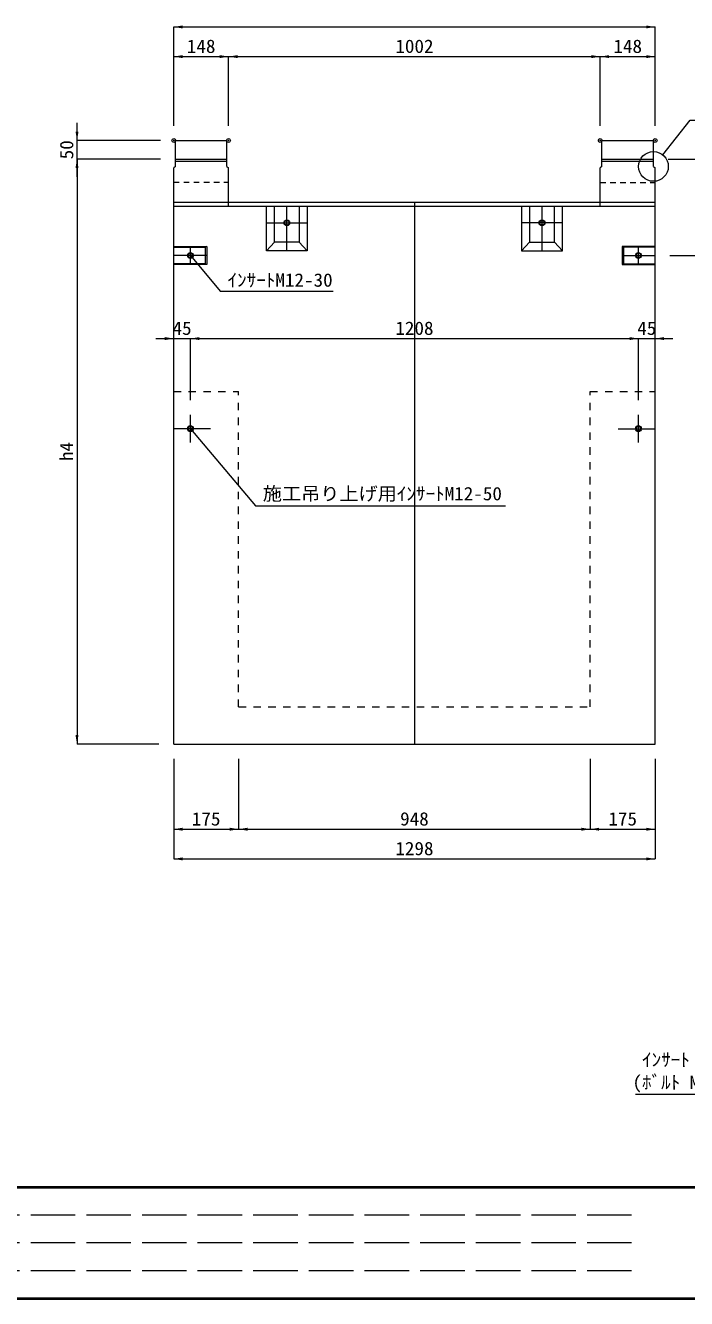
# Model space of a CAD drawing. Units: millimetres at full size, sheet at 1:20. Extents: x 64173 to 81200, y -133840 to -120349.
# Drawn here: x 66263 to 68046, y -126657 to -123225 of the extents above; entities that cross this region are included whole.
import ezdxf
from ezdxf.enums import TextEntityAlignment as Align

# ---------------------------------------------------------------- set-up
doc = ezdxf.new("R2010")
doc.units = ezdxf.units.MM
doc.header["$LTSCALE"] = 20
doc.header["$PDMODE"] = 32
doc.header["$PDSIZE"] = 10
for name, pattern in [('DASHED', [7.5, 6, -1.5]), ('USER1', [2, 1, -1]), ('USER3', [1.35, 0.75, -0.6])]:
    doc.linetypes.add(name, pattern=pattern)
for name, color, linetype, lineweight in [('インサート', 3, 'USER3', 9), ('作業エリア', 11, 'Continuous', 13), ('図枠', 7, 'Continuous', 5), ('寸法線', 7, 'Continuous', 13), ('引出線', 4, 'Continuous', 13), ('補助線', 8, 'Continuous', 13), ('集水桝', 2, 'Continuous', 13)]:
    doc.layers.add(name, color=color, linetype=linetype, lineweight=lineweight)
doc.styles.add('ＭＳ 明朝', font='')
doc.styles.get('ＭＳ 明朝').set_extended_font_data('MS Mincho')

# ---------------------------------------------------------------- blocks, each defined once
blk = doc.blocks.new('filled_arrow')
at = {"color": 0, "linetype": 'Continuous', "lineweight": -2}
blk.add_solid([(7.5, 1.25), (0, 0), (7.5, -1.25)], dxfattribs=at)

msp = doc.modelspace()

# ---------------------------------------------------------------- linework, layer by layer
at = {"layer": 'インサート', "linetype": 'Continuous', "lineweight": 5}
for centre, radius in [((66968.04, -123756.93), 8), ((66968.04, -123756.93), 6), ((67656.04, -123756.93), 8), ((67656.04, -123756.93), 6), ((66708.04, -123844.93), 8), ((66708.04, -123844.93), 6), ((67916.04, -123844.93), 8), ((67916.04, -123844.93), 6), ((66708.04, -124311.93), 8), ((66708.04, -124311.93), 6), ((67916.04, -124311.93), 8), ((67916.04, -124311.93), 6)]:
    msp.add_circle(centre, radius, dxfattribs=at)
at = {"layer": '作業エリア'}
for p in [(66663.04, -123534.93), (66811.04, -123534.93), (67813.04, -123534.93), (67961.04, -123534.93)]:
    msp.add_point(p, dxfattribs=at)
at = {"layer": '図枠', "lineweight": 40}
for p, q in [((64572.56, -126356.92), (72372.56, -126356.92)), ((64572.56, -126656.92), (72372.56, -126656.92))]:
    msp.add_line(p, q, dxfattribs=at)
at = {"layer": '図枠', "linetype": 'DASHED', "lineweight": 9}
for p, q in [((67897.56, -126431.92), (64772.56, -126431.92)), ((67897.56, -126506.92), (64772.56, -126506.92)), ((67897.56, -126581.92), (64772.56, -126581.92))]:
    msp.add_line(p, q, dxfattribs=at)
at = {"layer": '寸法線'}
for p, q in [((66663.04, -123228.78), (67961.04, -123228.78)), ((66663.04, -123494.93), (66663.04, -123228.78)), ((67961.04, -123494.93), (67961.04, -123228.78)), ((66663.04, -123308.78), (66811.04, -123308.78)), ((66663.04, -123494.93), (66663.04, -123308.78)), ((66811.04, -123494.93), (66811.04, -123308.78)), ((66811.04, -123308.78), (67813.04, -123308.78)), ((66811.04, -123494.93), (66811.04, -123308.78)), ((67813.04, -123494.93), (67813.04, -123308.78)), ((67813.04, -123308.78), (67961.04, -123308.78)), ((67813.04, -123494.93), (67813.04, -123308.78)), ((67961.04, -123494.93), (67961.04, -123308.78)), ((66402.25, -123632.93), (66402.25, -123486.93)), ((66627.54, -123534.93), (66402.25, -123534.93)), ((66402.25, -123584.93), (66402.25, -125161.93)), ((66627.54, -123584.93), (66402.25, -123584.93)), ((66627.54, -123584.93), (66402.25, -123584.93)), ((67996.54, -123584.93), (68118.95, -123584.93)), ((68001.04, -123844.93), (68118.95, -123844.93)), ((66615.04, -124068.94), (66756.04, -124068.94)), ((66663.04, -124271.93), (66663.04, -124068.94)), ((66708.04, -124234.93), (66708.04, -124068.94)), ((66708.04, -124068.94), (67916.04, -124068.94)), ((66708.04, -124234.93), (66708.04, -124068.94)), ((67868.04, -124068.94), (68009.04, -124068.94)), ((67916.04, -124234.93), (67916.04, -124068.94)), ((67916.04, -124234.93), (67916.04, -124068.94)), ((67961.04, -124271.93), (67961.04, -124068.94)), ((66623.04, -125161.93), (66402.25, -125161.93)), ((66663.04, -125201.93), (66663.04, -125391.69)), ((66663.04, -125201.93), (66663.04, -125471.69)), ((66838.04, -125201.93), (66838.04, -125391.69)), ((66838.04, -125201.93), (66838.04, -125391.69)), ((67786.04, -125201.93), (67786.04, -125391.69)), ((67786.04, -125201.93), (67786.04, -125391.69)), ((67961.04, -125201.93), (67961.04, -125391.69)), ((67961.04, -125201.93), (67961.04, -125471.69)), ((66663.04, -125391.69), (66838.04, -125391.69)), ((66838.04, -125391.69), (67786.04, -125391.69)), ((67786.04, -125391.69), (67961.04, -125391.69)), ((66663.04, -125471.69), (67961.04, -125471.69))]:
    msp.add_line(p, q, dxfattribs=at)
at = {"layer": '引出線'}
for points in [[(67981.36, -123573.56), (68055.56, -123479.74), (68166.49, -123479.74)], [(66708.04, -123844.93), (66788.09, -123941.19), (67093.21, -123941.19)], [(66708.04, -124311.93), (66883.28, -124519.5), (67557.45, -124519.5)], [(68274.07, -125868.49), (68274.07, -126107.07), (67908.27, -126107.07)]]:
    msp.add_lwpolyline(points, dxfattribs=at)
msp.add_circle((67956.54, -123604.93), 40, dxfattribs=at)
at = {"layer": '補助線'}
for p, q in [((67961.04, -123701.93), (66663.04, -123701.93)), ((66968.04, -123831.93), (66968.04, -123711.93)), ((67312.04, -123701.93), (67312.04, -125161.93)), ((67656.04, -123831.93), (67656.04, -123711.93)), ((66913.04, -123756.93), (67023.04, -123756.93)), ((67711.04, -123756.93), (67601.04, -123756.93)), ((66708.04, -123869.43), (66708.04, -123820.43)), ((67916.04, -123869.43), (67916.04, -123820.43)), ((66752.04, -123844.93), (66663.04, -123844.93)), ((67872.04, -123844.93), (67961.04, -123844.93)), ((66708.04, -124348.93), (66708.04, -124274.93)), ((67916.04, -124348.93), (67916.04, -124274.93)), ((66762.54, -124311.93), (66663.04, -124311.93)), ((67861.54, -124311.93), (67961.04, -124311.93))]:
    msp.add_line(p, q, dxfattribs=at)
at = {"layer": '集水桝', "lineweight": 15}
for p, q in [((66667.54, -123534.93), (66806.54, -123534.93)), ((66667.54, -123584.93), (66667.54, -123534.93)), ((66806.54, -123584.93), (66806.54, -123534.93)), ((67817.54, -123534.93), (67956.54, -123534.93)), ((67817.54, -123584.93), (67817.54, -123534.93)), ((67956.54, -123584.93), (67956.54, -123534.93))]:
    msp.add_line(p, q, dxfattribs=at)
at = {"layer": '集水桝'}
for p, q in [((66667.54, -123584.93), (66806.54, -123584.93)), ((66667.54, -123604.93), (66667.54, -123584.93)), ((66806.54, -123604.93), (66806.54, -123584.93)), ((67817.54, -123584.93), (67956.54, -123584.93)), ((67817.54, -123604.93), (67817.54, -123584.93)), ((67956.54, -123604.93), (67956.54, -123584.93)), ((66667.54, -123604.93), (66663.04, -123608.93)), ((66663.04, -125161.93), (66663.04, -123608.93)), ((66806.54, -123604.93), (66811.04, -123608.93)), ((66811.04, -123711.93), (66811.04, -123608.93)), ((67817.54, -123604.93), (67813.04, -123608.93)), ((67813.04, -123711.93), (67813.04, -123608.93)), ((67956.54, -123604.93), (67961.04, -123608.93)), ((67961.04, -125161.93), (67961.04, -123608.93)), ((66663.04, -123711.93), (67961.04, -123711.93)), ((66913.04, -123831.93), (66913.04, -123711.93)), ((67023.04, -123711.93), (67023.04, -123831.93)), ((67601.04, -123711.93), (67601.04, -123831.93)), ((67711.04, -123831.93), (67711.04, -123711.93)), ((67023.04, -123831.93), (66913.04, -123831.93)), ((67601.04, -123831.93), (67711.04, -123831.93)), ((66663.04, -125161.93), (67961.04, -125161.93))]:
    msp.add_line(p, q, dxfattribs=at)
at = {"layer": '集水桝', "lineweight": 5}
for p, q in [((66667.54, -123590.93), (66806.54, -123590.93)), ((67817.54, -123590.93), (67956.54, -123590.93)), ((66934.54, -123808.93), (66934.54, -123711.93)), ((67001.54, -123711.93), (67001.54, -123808.93)), ((67622.54, -123711.93), (67622.54, -123808.93)), ((67689.54, -123808.93), (67689.54, -123711.93)), ((66663.04, -123822.43), (66748.04, -123822.43)), ((66752.04, -123820.43), (66748.04, -123822.43)), ((66748.04, -123822.43), (66748.04, -123867.43)), ((66913.04, -123831.93), (66934.54, -123808.93)), ((67001.54, -123808.93), (66934.54, -123808.93)), ((67023.04, -123831.93), (67001.54, -123808.93)), ((67601.04, -123831.93), (67622.54, -123808.93)), ((67622.54, -123808.93), (67689.54, -123808.93)), ((67711.04, -123831.93), (67689.54, -123808.93)), ((67872.04, -123820.43), (67876.04, -123822.43)), ((67961.04, -123822.43), (67876.04, -123822.43)), ((67876.04, -123822.43), (67876.04, -123867.43)), ((66748.04, -123867.43), (66663.04, -123867.43)), ((66752.04, -123869.43), (66748.04, -123867.43)), ((67872.04, -123869.43), (67876.04, -123867.43)), ((67876.04, -123867.43), (67961.04, -123867.43))]:
    msp.add_line(p, q, dxfattribs=at)
at = {"layer": '集水桝', "linetype": 'USER3', "lineweight": 9}
for p, q in [((66663.04, -123646.93), (66811.04, -123646.93)), ((67813.04, -123648.43), (67961.04, -123648.43))]:
    msp.add_line(p, q, dxfattribs=at)
at = {"layer": '集水桝', "lineweight": 9}
for p, q in [((66663.04, -123820.43), (66752.04, -123820.43)), ((66752.04, -123820.43), (66752.04, -123869.43)), ((67961.04, -123820.43), (67872.04, -123820.43)), ((67872.04, -123820.43), (67872.04, -123869.43)), ((66752.04, -123869.43), (66663.04, -123869.43)), ((67872.04, -123869.43), (67961.04, -123869.43))]:
    msp.add_line(p, q, dxfattribs=at)
at = {"layer": '集水桝', "linetype": 'USER1'}
for p, q in [((66663.04, -124211.93), (66838.04, -124211.93)), ((66838.04, -125061.93), (66838.04, -124211.93)), ((67786.04, -124211.93), (67961.04, -124211.93)), ((67786.04, -125061.93), (67786.04, -124211.93)), ((66838.04, -125061.93), (67786.04, -125061.93))]:
    msp.add_line(p, q, dxfattribs=at)

# ---------------------------------------------------------------- block references
at = {"layer": '寸法線', "xscale": 3.2, "yscale": 3.2}
for p in [(66663.04, -123228.78), (66663.04, -123308.78), (66811.04, -123308.78), (67813.04, -123308.78), (66708.04, -124068.94), (66708.04, -124068.94), (67961.04, -124068.94), (66663.04, -125391.69), (66838.04, -125391.69), (67786.04, -125391.69), (66663.04, -125471.69)]:
    msp.add_blockref('filled_arrow', p, dxfattribs=at)
for p, rotation in [((67961.04, -123228.78), 180), ((66811.04, -123308.78), 180), ((67813.04, -123308.78), 180), ((67961.04, -123308.78), 180), ((66402.25, -123534.93), 90), ((66402.25, -123584.93), 270), ((66402.25, -123584.93), 270), ((66663.04, -124068.94), 180), ((67916.04, -124068.94), 180), ((67916.04, -124068.94), 180), ((66402.25, -125161.93), 90), ((66838.04, -125391.69), 180), ((67786.04, -125391.69), 180), ((67961.04, -125391.69), 180), ((67961.04, -125471.69), 180)]:
    msp.add_blockref('filled_arrow', p, dxfattribs=dict(at, rotation=rotation))
at = {"layer": '引出線', "xscale": 0.133, "yscale": 0.133}
for p, rotation in [((67981.36, -123573.56), 51.7), ((66708.04, -123844.93), 309.7), ((66708.04, -124311.93), 310.2)]:
    msp.add_blockref('filled_arrow', p, dxfattribs=dict(at, rotation=rotation))

# ---------------------------------------------------------------- texts
at = {"layer": '寸法線', "style": 'ＭＳ 明朝', "width": 1.05}
for s, p in [('148', (66737.04, -123280.78)), ('1002', (67312.04, -123280.78)), ('148', (67887.04, -123280.78)), ('45', (66685.54, -124040.94)), ('1208', (67312.04, -124040.94)), ('45', (67938.54, -124040.94)), ('175', (66750.54, -125363.69)), ('948', (67312.04, -125363.69)), ('175', (67873.54, -125363.69)), ('1298', (67312.04, -125443.69))]:
    msp.add_text(s, height=36.03, dxfattribs=at).set_placement(p, align=Align.MIDDLE_CENTER)
for s, p in [('50', (66374.25, -123559.93)), ('h4', (66373.84, -124373.43))]:
    msp.add_text(s, height=36.03, rotation=90, dxfattribs=at).set_placement(p, align=Align.MIDDLE_CENTER)
at = {"layer": '引出線', "style": 'ＭＳ 明朝', "width": 1.05}
for s, p in [('ｲﾝｻｰﾄM12-30', (66808.09, -123893.06)), ('施工吊り上げ用ｲﾝｻｰﾄM12-50', (66903.28, -124468.89))]:
    msp.add_text(s, height=36.03, dxfattribs=at).set_placement(p, align=Align.TOP_LEFT)
for s, p in [('ｲﾝｻｰﾄ M12-30', (67925.65, -126041.69)), ('(ﾎﾞﾙﾄ M12×25)', (67899.73, -126102.71))]:
    msp.add_text(s, height=36.03, dxfattribs=at).set_placement(p, align=Align.BOTTOM_LEFT)

doc.saveas('drawing.dxf')
